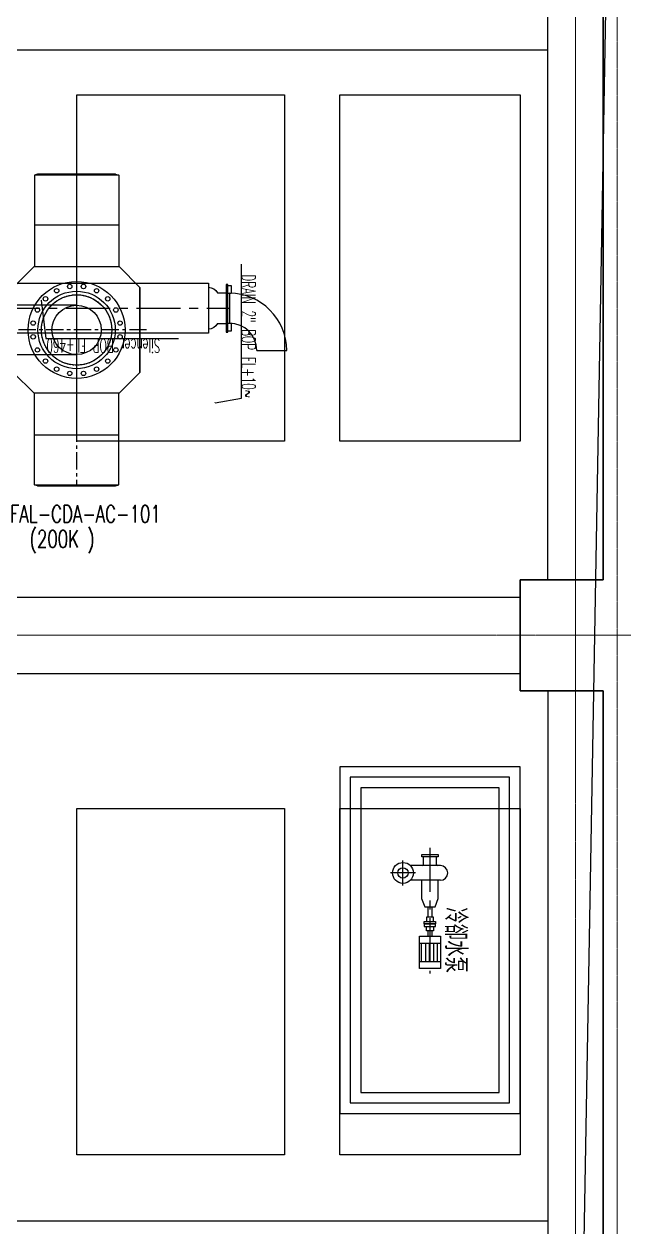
# Model space of a CAD drawing. Extents: x 0 to 160756, y 0 to 229247.
# Drawn here: x 68155 to 72485, y 90706 to 99386 of the extents above; entities that cross this region are included whole.
import ezdxf
from ezdxf.enums import TextEntityAlignment as Align
from ezdxf.xclip import XClip

# ---------------------------------------------------------------- set-up
doc = ezdxf.new("R2010")
doc.units = 0
doc.header["$LTSCALE"] = 10
doc.header["$XCLIPFRAME"] = 2
for name, pattern in [('H12設備棟3F$0$CENTERK3', [2.749, 2.5, -0.083, 0.083, -0.083]), ('H12設備棟3F$0$CENTERK5', [6.916, 6.667, -0.083, 0.083, -0.083]), ('H12設備棟3F$0$HIDDEN', [0.375, 0.25, -0.125]), ('XCM7P30CDA$0$CENTER', [50.8, 31.75, -6.35, 6.35, -6.35]), ('XCM7P30CDA$0$F22P2-CDA-07-C10-00$0$CENTER', [50.8, 31.75, -6.35, 6.35, -6.35]), ('XCM7P30CDA-200K$0$F22P2-CDA-07-C10-00$0$CENTER', [50.8, 31.75, -6.35, 6.35, -6.35]), ('XCM7Q30CDA-200K$0$CENTER', [50.8, 31.75, -6.35, 6.35, -6.35]), ('XCM7Q30CDA-200K$0$xCUP-L40-M03-HVAC-EQ$0$xCUP-L40-M03-HVAC-EQ$0$XCUP-L40-HVAC-EQ$0$CENTER', [2, 1.25, -0.25, 0.25, -0.25]), ('XCM7Q30CDA-200K$0$xCUP-L40-M03-HVAC-EQ$0$xCUP-L40-M03-HVAC-EQ$0$XCUP-L40-HVAC-EQ$0$HIDDEN', [0.2, 0.1, -0.1])]:
    doc.linetypes.add(name, pattern=pattern)
for name, color, linetype in [('H12設備棟3F$0$ARC-BEAM', 252, 'H12設備棟3F$0$HIDDEN'), ('H12設備棟3F$0$H-SIN', 252, 'H12設備棟3F$0$CENTERK5'), ('H12設備棟3F$0$K-SIN', 252, 'H12設備棟3F$0$CENTERK3'), ('H12設備棟3F$0$KABE1', 252, 'Continuous'), ('H12設備棟3F$0$\uf4c9\ue50a', 252, 'Continuous'), ('XCM7P30CDA$0$C.CDA.Silencer', 252, 'Continuous'), ('XCM7P30CDA$0$CCL', 252, 'XCM7P30CDA$0$CENTER'), ('XCM7P30CDA-200K$0$C.CDA.Silencer', 3, 'Continuous'), ('XCM7Q30CDA-200K$0$U-CDA-TXT', 4, 'Continuous'), ('XCM7Q30CDA-200K$0$UER-FUTUER', 9, 'Continuous'), ('XCM7Q30CDA-200K$0$xCUP-L40-M03-HVAC-EQ$0$xCUP-L40-M03-HVAC-EQ$0$XCUP-L40-HVAC-EQ$0$Center', 1, 'XCM7Q30CDA-200K$0$xCUP-L40-M03-HVAC-EQ$0$xCUP-L40-M03-HVAC-EQ$0$XCUP-L40-HVAC-EQ$0$CENTER')]:
    doc.layers.add(name, color=color, linetype=linetype)
doc.layers.add('H12設備棟3F$0$MENSEKI', color=252, linetype='Continuous', plot=False)
doc.layers.add('XCM7Q30CDA-200K$0$xCUP-L40-M03-HVAC-EQ$0$xCUP-L40-M03-HVAC-EQ$0$XCUP-L40-HVAC-EQ$0$XCUP-L40-HVAC-機房EQ$0$U-CDA-EQ', color=3, linetype='Continuous', lineweight=25)
doc.styles.add('XCM7P30CDA$0$F22P2-CDA-07-C10-00$0$Gas', font='txt.shx', dxfattribs={"width": 0.55, "bigfont": 'chineset.shx'})
doc.styles.add('XCM7P30CDA-200K$0$F22P2-CDA-07-C10-00$0$Gas', font='txt.shx', dxfattribs={"width": 0.55, "bigfont": 'chineset.shx'})
doc.styles.add('XCM7Q30CDA-200K$0$aa-txt', font='simplex.shx', dxfattribs={"width": 0.8, "bigfont": 'chineset.shx'})
doc.styles.add('XCM7Q30CDA-200K$0$CHINA', font='simplex.shx', dxfattribs={"width": 0.8, "bigfont": 'china.shx'})
doc.dimstyles.new('XCM7P30CDA$0$F22P2-CDA-07-C10-00$0$DIMx5', dxfattribs={"dimscale": 5, "dimtxt": 2, "dimasz": 0.5, "dimexe": 0.5, "dimexo": 0.25, "dimgap": 0.25, "dimtad": 1, "dimdec": 1, "dimtxsty": 'XCM7P30CDA$0$F22P2-CDA-07-C10-00$0$Gas', "dimblk": 'XCM7P30CDA$0$F22P2-CDA-07-C10-00$0$_Oblique', "dimcen": 2.5, "dimadec": 0, "dimazin": 0, "dimtfac": 1, "dimtdec": 1, "dimtmove": 0, "dimatfit": 3, "dimldrblk": 'XCM7P30CDA$0$F22P2-CDA-07-C10-00$0$_Oblique', "dimfxl": 1, "dimarcsym": 0})
doc.dimstyles.new('XCM7P30CDA-200K$0$F22P2-CDA-07-C10-00$0$DIMx5', dxfattribs={"dimscale": 5, "dimtxt": 2, "dimasz": 0.5, "dimexe": 0.5, "dimexo": 0.25, "dimgap": 0.25, "dimtad": 1, "dimdec": 1, "dimtxsty": 'XCM7P30CDA-200K$0$F22P2-CDA-07-C10-00$0$Gas', "dimblk": 'XCM7P30CDA-200K$0$F22P2-CDA-07-C10-00$0$_Oblique', "dimcen": 2.5, "dimadec": 0, "dimazin": 0, "dimtfac": 1, "dimtdec": 1, "dimtmove": 0, "dimatfit": 3, "dimldrblk": 'XCM7P30CDA-200K$0$F22P2-CDA-07-C10-00$0$_Oblique', "dimfxl": 1, "dimarcsym": 0})

# ---------------------------------------------------------------- blocks, each defined once
blk = doc.blocks.new('H12設備棟3F')
at = {"layer": 'H12設備棟3F$0$ARC-BEAM'}
for p, q in [((71935.2, 95375.3), (71935.2, 102225.3)), ((67835.2, 99200.3), (71935.2, 99200.3)), ((63535.2, 95250.3), (71735.2, 95250.3)), ((63535.2, 94700.3), (71735.2, 94700.3)), ((71935.2, 94575.3), (71935.2, 86525.3)), ((67835.2, 90750.3), (71935.2, 90750.3))]:
    blk.add_line(p, q, dxfattribs=at)
at = {"layer": 'H12設備棟3F$0$H-SIN', "lineweight": 5}
for p, q in [((72135.2, 61882.1), (72135.2, 107531.3)), ((31421.4, 94975.3), (81271.4, 94975.3))]:
    blk.add_line(p, q, dxfattribs=at)
at = {"layer": 'H12設備棟3F$0$K-SIN', "lineweight": 5}
blk.add_line((72435.2, 62779.5), (72435.2, 107531.3), dxfattribs=at)
at = {"layer": 'H12設備棟3F$0$KABE1', "linetype": 'Continuous', "lineweight": 30}
for p, q in [((72335.2, 103425.3), (72335.2, 95375.3)), ((71735.2, 95375.3), (72335.2, 95375.3)), ((71735.2, 94575.3), (71735.2, 95375.3)), ((72335.2, 94575.3), (71735.2, 94575.3)), ((72335.2, 94575.3), (72335.2, 86525.3))]:
    blk.add_line(p, q, dxfattribs=at)
at = {"layer": 'H12設備棟3F$0$MENSEKI'}
blk.add_lwpolyline([(72144, 87600.2), (72435.2, 104125.3)], dxfattribs=at)
at = {"layer": 'H12設備棟3F$0$\uf4c9\ue50a'}
for points in [[(70035.2, 96375.3), (68535.2, 96375.3), (68535.2, 98875.3), (70035.2, 98875.3)], [(71735.2, 96375.3), (70435.2, 96375.3), (70435.2, 98875.3), (71735.2, 98875.3)], [(70035.2, 91225.3), (68535.2, 91225.3), (68535.2, 93725.3), (70035.2, 93725.3)], [(71735.2, 91225.3), (70435.2, 91225.3), (70435.2, 93725.3), (71735.2, 93725.3)]]:
    blk.add_lwpolyline(points, close=True, dxfattribs=at)
blk = doc.blocks.new('XCM7P30CDA-200K$0$F22P2-CDA-07-C10-00$0$_Oblique')
at = {"color": 0, "linetype": 'ByBlock', "lineweight": -2}
blk.add_line((-0.5, -0.5), (0.5, 0.5), dxfattribs=at)
blk = doc.blocks.new('XCM7P30CDA-200K$0$F22P2-CDA-07-C10-00$0$FlangeSide-21.63x10KG')
for p, q in [((-2.2, 16.5), (-2.2, 10.815)), ((0, 16.5), (-2.2, 16.5)), ((0, 10.815), (-2.2, 10.815)), ((0, -16.5), (0, 16.5)), ((0, -10.815), (-2.2, -10.815)), ((-2.2, -10.815), (-2.2, -16.5)), ((-2.2, -16.5), (0, -16.5))]:
    blk.add_line(p, q)
blk = doc.blocks.new('XCM7P30CDA-200K$0$F22P2-CDA-07-C10-00$0$LRElbow-21.63')
at = {"color": 0, "linetype": 'ByBlock'}
for p, q in [((30.48, -10.815), (30.48, 10.815)), ((-10.815, -30.48), (10.815, -30.48))]:
    blk.add_line(p, q, dxfattribs=at)
for radius in [41.295, 19.665]:
    blk.add_arc((30.48, -30.48), radius, 90, 180, dxfattribs=at)
blk = doc.blocks.new('XCM7P30CDA-200K$0$F22P2-CDA-07-C10-00$0$silencer-C950')
at = {"color": 0, "linetype": 'ByBlock'}
for p, q in [((2108.2, 110.8), (2171.7, 110.8)), ((2108.2, -110.7), (2171.7, -110.7))]:
    blk.add_line(p, q, dxfattribs=at)
for points in [[(141.2, 180), (141.2, -180), (2043.2, -180), (2043.2, 180)], [(0, 114.5), (0, -114.5), (12.7, -114.5), (12.7, 114.5)], [(2184.4, 171.5), (2184.4, -171.5), (2171.7, -171.5), (2171.7, 171.5)], [(12.7, 50.8), (12.7, -50.8), (76.2, -50.8), (76.2, 50.8)]]:
    blk.add_lwpolyline(points, close=True, dxfattribs=at)
at = {"color": 8, "linetype": 'XCM7P30CDA-200K$0$F22P2-CDA-07-C10-00$0$CENTER'}
blk.add_lwpolyline([(0, 0), (2195.4, 0)], dxfattribs=at)
at = {"color": 0, "linetype": 'ByBlock'}
for centre, radius, start, end in [((278.4, -8.4), 210.6, 130.62935, 163.68765), ((2041, 75.8), 75.8, 27.50646, 88.32444), ((278.4, 8.4), 210.6, 196.31235, 229.37065), ((2041, -75.7), 75.8, 271.67556, 332.49354)]:
    blk.add_arc(centre, radius, start, end, dxfattribs=at)
at = {"color": 0, "linetype": 'ByBlock', "yscale": 10, "zscale": 10}
for name, p, xscale, rotation in [('XCM7P30CDA-200K$0$F22P2-CDA-07-C10-00$0$LRElbow-21.63', (2500.2, 0), -10, 270), ('XCM7P30CDA-200K$0$F22P2-CDA-07-C10-00$0$FlangeSide-21.63x10KG', (2184.4, 0), 10, 180)]:
    blk.add_blockref(name, p, dxfattribs=dict(at, xscale=xscale, rotation=rotation))
blk = doc.blocks.new('XCM7Q30CDA-200K$0$PUMP-EQ-3F-TEMP')
at = {"color": 0, "linetype": 'ByBlock'}
for p, q in [((71.5, 46.9), (16, 46.9)), ((80, 75.2), (80, -141.4)), ((186, 75.2), (186, -141.4)), ((452.6, 15.1), (378.6, 15.1)), ((589, 15.1), (551, 15.1)), ((639, -75.4), (639, 75.4)), ((772.4, 54.4), (639, 54.4)), ((639, 25.7), (772.4, 25.7)), ((772.4, -75.4), (772.4, 75.4)), ((71.5, -46.9), (16, -46.9)), ((378.6, -15.1), (452.6, -15.1)), ((551, -15.1), (589, -15.1)), ((772.4, -3), (639, -3)), ((639, -31.7), (772.4, -31.7)), ((772.4, -60.4), (639, -60.4))]:
    blk.add_line(p, q, dxfattribs=at)
at = {"color": 9, "linetype": 'XCM7Q30CDA-200K$0$CENTER'}
for p, q in [((-48.5, 0), (859.7, 0)), ((133, -105), (133, -285)), ((223, -195), (43, -195))]:
    blk.add_line(p, q, dxfattribs=at)
at = {"color": 0, "linetype": 'ByBlock'}
for points in [[(16, 59.7), (16, -59.7), (0, -59.7), (0, 59.7)], [(500.6, 41), (500.6, -41), (484.6, -41), (484.6, 41)], [(503, 41), (503, -41), (519, -41), (519, 41)], [(822.4, -75.4), (589, -75.4), (589, 75.4), (822.4, 75.4)]]:
    blk.add_lwpolyline(points, close=True, dxfattribs=at)
for points in [[(186, -60.3), (318.2, -60.3), (378.6, -37.7), (378.6, 37.7), (318.2, 60.3), (186, 60.3)], [(484.6, 25.6), (452.6, 25.6), (452.6, -25.6), (484.6, -25.6)], [(519, 25.6), (551, 25.6), (551, -25.6), (519, -25.6)]]:
    blk.add_lwpolyline(points, dxfattribs=at)
for radius in [75.4, 37.7]:
    blk.add_circle((133, -195), radius, dxfattribs=at)
for centre, radius, start, end in [((133, 75.2), 53, 0, 180), ((71.5, 55.5), 8.53, 270, 0), ((71.5, -55.5), 8.53, 0, 90)]:
    blk.add_arc(centre, radius, start, end, dxfattribs=at)
blk = doc.blocks.new('XCM7Q30CDA-200K$0$xCUP-L40-M03-HVAC-EQ$0$xCUP-L40-M03-HVAC-EQ$0$XCUP-L40-HVAC-EQ$0$Flange-50.80x150LB')
for centre, radius in [((0, 0), 35), ((0, 0), 27.94), ((-14.41, 28.29), 1.6), ((-4.97, 31.36), 1.6), ((4.97, 31.36), 1.6), ((14.41, 28.29), 1.6), ((0, 0), 25.4), ((-22.45, 22.45), 1.6), ((22.45, 22.45), 1.6), ((-28.29, 14.41), 1.6), ((28.29, 14.41), 1.6), ((-31.36, 4.97), 1.6), ((31.36, 4.97), 1.6), ((-31.36, -4.97), 1.6), ((31.36, -4.97), 1.6), ((-28.29, -14.41), 1.6), ((28.29, -14.41), 1.6), ((-22.45, -22.45), 1.6), ((22.45, -22.45), 1.6), ((-14.41, -28.29), 1.6), ((-4.97, -31.36), 1.6), ((4.97, -31.36), 1.6), ((14.41, -28.29), 1.6)]:
    blk.add_circle(centre, radius)
blk = doc.blocks.new('XCM7Q30CDA-200K$0$xCUP-L40-M03-HVAC-EQ$0$xCUP-L40-M03-HVAC-EQ$0$XCUP-L40-HVAC-EQ$0$IR-CDA-Inlet-Filter-Top01')
at = {"color": 0, "linetype": 'ByBlock'}
for p, q in [((-30.7, 45.7), (-45.7, 30.7)), ((-30.7, 45.7), (30.7, 45.7)), ((45.7, 30.7), (30.7, 45.7)), ((-112.39, 28.16), (-111.73, 30.49)), ((-112.39, 28.16), (-112.39, -28.16)), ((-111.73, 30.49), (-111.73, -30.49)), ((-111.73, 30.49), (-45.7, 30.49)), ((-75.87, -30.49), (-75.87, 30.35)), ((-45.7, -30.7), (-45.7, 30.7)), ((45.7, 30.7), (45.7, -30.7)), ((111.73, 30.49), (45.7, 30.49)), ((75.87, 30.49), (75.87, -30.35)), ((111.73, -30.49), (111.73, 30.49)), ((112.39, 28.16), (111.73, 30.49)), ((112.39, -28.16), (112.39, 28.16)), ((-112.39, -28.16), (-111.73, -30.49)), ((-111.73, -30.49), (-45.7, -30.49)), ((-45.7, -30.7), (-30.7, -45.7)), ((30.7, -45.7), (45.7, -30.7)), ((111.73, -30.49), (45.7, -30.49)), ((112.39, -28.16), (111.73, -30.49)), ((30.7, -45.7), (-30.7, -45.7)), ((-30.49, -111.73), (-30.49, -45.7)), ((30.49, -111.73), (30.49, -45.7)), ((30.49, -75.87), (-30.35, -75.87)), ((-30.49, -111.73), (30.49, -111.73)), ((-28.16, -112.39), (-30.49, -111.73)), ((-28.16, -112.39), (28.16, -112.39)), ((28.16, -112.39), (30.49, -111.73))]:
    blk.add_line(p, q, dxfattribs=at)
at = {"color": 8, "linetype": 'XCM7Q30CDA-200K$0$xCUP-L40-M03-HVAC-EQ$0$xCUP-L40-M03-HVAC-EQ$0$XCUP-L40-HVAC-EQ$0$HIDDEN'}
blk.add_circle((0, 0), 25.4, dxfattribs=at)
at = {"layer": 'XCM7Q30CDA-200K$0$xCUP-L40-M03-HVAC-EQ$0$xCUP-L40-M03-HVAC-EQ$0$XCUP-L40-HVAC-EQ$0$Center'}
for p, q in [((0, 50.56), (0, -120.57)), ((-111.73, 0), (111.73, 0))]:
    blk.add_line(p, q, dxfattribs=at)
blk = doc.blocks.new('XCM7Q30CDA-200K$0$xCUP-L40-M03-HVAC-EQ$0$xCUP-L40-M03-HVAC-EQ$0$XCUP-L40-HVAC-EQ$0$LRElbowUp-35.56')
for p, q in [((53.34, 17.78), (0, 17.78)), ((53.34, -17.78), (53.34, 17.78)), ((0, -17.78), (53.34, -17.78))]:
    blk.add_line(p, q)
blk.add_circle((0, 0), 17.78)
blk = doc.blocks.new('XCM7Q30CDA-200K$0$xCUP-L40-M03-HVAC-EQ$0$xCUP-L40-M03-HVAC-EQ$0$XCUP-L40-HVAC-EQ$0$C700')
at = {"color": 0, "linetype": 'ByBlock'}
for p, q in [((-633.4, -2962.9), (-783.4, -3112.9)), ((130.6, -3112.9), (-19.4, -2962.9)), ((-1450.4, -3138.3), (-1443.7, -3115)), ((-1443.7, -3115), (-783.4, -3115)), ((790.8, -3115), (130.6, -3115)), ((797.5, -3138.3), (790.8, -3115)), ((-1450.4, -3138.3), (-1450.4, -3701.4)), ((797.5, -3701.4), (797.5, -3138.3)), ((-1450.4, -3701.4), (-1443.7, -3724.8)), ((-1443.7, -3724.8), (-783.4, -3724.8)), ((-783.4, -3726.9), (-633.4, -3876.9)), ((-19.4, -3876.9), (130.6, -3726.9)), ((790.8, -3724.8), (130.6, -3724.8)), ((797.5, -3701.4), (790.8, -3724.8)), ((-633.4, -3876.9), (-19.4, -3876.9))]:
    blk.add_line(p, q, dxfattribs=at)
at = {"xscale": 10, "yscale": 10, "zscale": 10}
for name, rotation in [('XCM7Q30CDA-200K$0$xCUP-L40-M03-HVAC-EQ$0$xCUP-L40-M03-HVAC-EQ$0$XCUP-L40-HVAC-EQ$0$IR-CDA-Inlet-Filter-Top01', 179.9999999999999), ('XCM7Q30CDA-200K$0$xCUP-L40-M03-HVAC-EQ$0$xCUP-L40-M03-HVAC-EQ$0$XCUP-L40-HVAC-EQ$0$LRElbowUp-35.56', 89.99999999999999), ('XCM7Q30CDA-200K$0$xCUP-L40-M03-HVAC-EQ$0$xCUP-L40-M03-HVAC-EQ$0$XCUP-L40-HVAC-EQ$0$Flange-50.80x150LB', 89.99999999999999)]:
    blk.add_blockref(name, (-326.4, -3419.9), dxfattribs=dict(at, rotation=rotation))
blk = doc.blocks.new('XCM7Q30CDA-200K')
at = {"layer": 'XCM7Q30CDA-200K$0$UER-FUTUER'}
for points in [[(71735.2, 94025.3), (70435.2, 94025.3), (70435.2, 91525.3), (71735.2, 91525.3)], [(71660.2, 93950.3), (70510.2, 93950.3), (70510.2, 91600.3), (71660.2, 91600.3)], [(71585.2, 93875.3), (70585.2, 93875.3), (70585.2, 91675.3), (71585.2, 91675.3)]]:
    blk.add_lwpolyline(points, close=True, dxfattribs=at)
at = {"layer": 'XCM7Q30CDA-200K$0$UER-FUTUER', "rotation": 270}
blk.add_blockref('XCM7Q30CDA-200K$0$PUMP-EQ-3F-TEMP', (71085.2, 93393.3), dxfattribs=at)
at = {"layer": 'XCM7Q30CDA-200K$0$xCUP-L40-M03-HVAC-EQ$0$xCUP-L40-M03-HVAC-EQ$0$XCUP-L40-HVAC-EQ$0$XCUP-L40-HVAC-機房EQ$0$U-CDA-EQ', "rotation": 90}
blk.add_blockref('XCM7Q30CDA-200K$0$xCUP-L40-M03-HVAC-EQ$0$xCUP-L40-M03-HVAC-EQ$0$XCUP-L40-HVAC-EQ$0$C700', (65114.8, 97504.8), dxfattribs=at)
at = {"layer": 'XCM7Q30CDA-200K$0$U-CDA-TXT', "style": 'XCM7Q30CDA-200K$0$aa-txt', "width": 0.7}
blk.add_text('FAL-CDA-AC-101', height=125, dxfattribs=at).set_placement((68054.3, 95788.1))
blk.add_text('(200K )', height=125, dxfattribs=at).set_placement((68430.4, 95661.7), align=Align.MIDDLE)
at = {"layer": 'XCM7Q30CDA-200K$0$UER-FUTUER', "style": 'XCM7Q30CDA-200K$0$CHINA', "width": 0.8}
blk.add_text('冷卻水泵', height=156, rotation=270, dxfattribs=at).set_placement((71193.5, 92775.3), align=Align.CENTER)
blk = doc.blocks.new('XCM7P30CDA$0$A$C9a307472')
at = {"layer": 'XCM7P30CDA$0$CCL'}
blk.add_line((47850, -8197.4), (47850, 27548.6), dxfattribs=at)
blk = doc.blocks.new('XCM7P30CDA$0$F22P2-CDA-07-C10-00$0$_Oblique')
at = {"color": 0, "linetype": 'ByBlock', "lineweight": -2}
blk.add_line((-0.5, -0.5), (0.5, 0.5), dxfattribs=at)
blk = doc.blocks.new('XCM7P30CDA$0$F22P2-CDA-07-C10-00$0$FlangeSide-21.63x10KG')
for p, q in [((-2.2, 16.5), (-2.2, 10.815)), ((0, 16.5), (-2.2, 16.5)), ((0, 10.815), (-2.2, 10.815)), ((0, -16.5), (0, 16.5)), ((0, -10.815), (-2.2, -10.815)), ((-2.2, -10.815), (-2.2, -16.5)), ((-2.2, -16.5), (0, -16.5))]:
    blk.add_line(p, q)
blk = doc.blocks.new('XCM7P30CDA$0$F22P2-CDA-07-C10-00$0$LRElbow-21.63')
at = {"color": 0, "linetype": 'ByBlock'}
for p, q in [((30.48, -10.815), (30.48, 10.815)), ((-10.815, -30.48), (10.815, -30.48))]:
    blk.add_line(p, q, dxfattribs=at)
for radius in [41.295, 19.665]:
    blk.add_arc((30.48, -30.48), radius, 90, 180, dxfattribs=at)
blk = doc.blocks.new('XCM7P30CDA$0$F22P2-CDA-07-C10-00$0$silencer-C950')
at = {"color": 0, "linetype": 'ByBlock'}
for p, q in [((2108.2, 110.8), (2171.7, 110.8)), ((2108.2, -110.7), (2171.7, -110.7))]:
    blk.add_line(p, q, dxfattribs=at)
for points in [[(141.2, 180), (141.2, -180), (2043.2, -180), (2043.2, 180)], [(0, 114.5), (0, -114.5), (12.7, -114.5), (12.7, 114.5)], [(2184.4, 171.5), (2184.4, -171.5), (2171.7, -171.5), (2171.7, 171.5)], [(12.7, 50.8), (12.7, -50.8), (76.2, -50.8), (76.2, 50.8)]]:
    blk.add_lwpolyline(points, close=True, dxfattribs=at)
at = {"color": 8, "linetype": 'XCM7P30CDA$0$F22P2-CDA-07-C10-00$0$CENTER'}
blk.add_lwpolyline([(0, 0), (2195.4, 0)], dxfattribs=at)
at = {"color": 0, "linetype": 'ByBlock'}
for centre, radius, start, end in [((278.4, -8.4), 210.6, 130.62935, 163.68765), ((2041, 75.8), 75.8, 27.50646, 88.32444), ((278.4, 8.4), 210.6, 196.31235, 229.37065), ((2041, -75.7), 75.8, 271.67556, 332.49354)]:
    blk.add_arc(centre, radius, start, end, dxfattribs=at)
at = {"color": 0, "linetype": 'ByBlock', "yscale": 10, "zscale": 10}
for name, p, xscale, rotation in [('XCM7P30CDA$0$F22P2-CDA-07-C10-00$0$LRElbow-21.63', (2500.2, 0), -10, 270), ('XCM7P30CDA$0$F22P2-CDA-07-C10-00$0$FlangeSide-21.63x10KG', (2184.4, 0), 10, 180)]:
    blk.add_blockref(name, p, dxfattribs=dict(at, xscale=xscale, rotation=rotation))
blk = doc.blocks.new('XCM7P30CDA-200K')
at = {"layer": 'XCM7P30CDA-200K$0$C.CDA.Silencer', "linetype": 'ByBlock', "xscale": -1, "rotation": 180}
blk.add_blockref('XCM7P30CDA-200K$0$F22P2-CDA-07-C10-00$0$silencer-C950', (67442.7, 97335.1), dxfattribs=at)
at = {"layer": 'XCM7P30CDA-200K$0$C.CDA.Silencer', "linetype": 'ByBlock', "char_height": 100, "attachment_point": 9, "style": 'XCM7P30CDA-200K$0$F22P2-CDA-07-C10-00$0$Gas'}
for s, insert, rotation in [('DRAIN 2" BOP FL+10~', (69726.3, 96689.8), 270), ('Silencer BOP FL+460', (68316.9, 97114.5), 180)]:
    blk.add_mtext(s, dxfattribs=dict(at, insert=insert, rotation=rotation))
at = {"layer": 'XCM7P30CDA-200K$0$C.CDA.Silencer', "linetype": 'ByBlock', "annotation_type": 0, "has_hookline": 1, "hookline_direction": 1}
for points, text_width, horizontal_direction in [([(69534.1, 96652.3), (69725, 96686), (69725, 96688.5)], 962.5, (0, -1, 0)), ([(68279.4, 97392.3), (68313.2, 97115.7), (68315.7, 97115.7)], 953.3, (-1, 0, 0))]:
    blk.add_leader(points, dimstyle='XCM7P30CDA-200K$0$F22P2-CDA-07-C10-00$0$DIMx5', dxfattribs=dict(at, text_width=text_width, horizontal_direction=horizontal_direction))
blk = doc.blocks.new('XCM7P30CDA')
at = {"color": 4}
ref = blk.add_blockref('XCM7P30CDA$0$A$C9a307472', (24285.2, 95852.5), dxfattribs=at)
XClip(ref).set_block_clipping_path([(28505.8252583833, 11204.571428573), (50624.999999999, 21456.3991779214)])
at = {"layer": 'XCM7P30CDA$0$C.CDA.Silencer', "linetype": 'ByBlock', "xscale": -1, "rotation": 180}
blk.add_blockref('XCM7P30CDA$0$F22P2-CDA-07-C10-00$0$silencer-C950', (67442.7, 97335.1), dxfattribs=at)
at = {"layer": 'XCM7P30CDA$0$C.CDA.Silencer', "linetype": 'ByBlock', "char_height": 100, "attachment_point": 9, "style": 'XCM7P30CDA$0$F22P2-CDA-07-C10-00$0$Gas'}
for s, insert, rotation in [('DRAIN 2" BOP FL+10~', (69726.3, 96689.8), 270), ('Silencer BOP FL+460', (68316.9, 97114.5), 180)]:
    blk.add_mtext(s, dxfattribs=dict(at, insert=insert, rotation=rotation))
at = {"layer": 'XCM7P30CDA$0$C.CDA.Silencer', "linetype": 'ByBlock', "annotation_type": 0, "has_hookline": 1, "hookline_direction": 1}
for points, text_width, horizontal_direction in [([(69534.1, 96652.3), (69725, 96686), (69725, 96688.5)], 962.5, (0, -1, 0)), ([(68279.4, 97392.3), (68313.2, 97115.7), (68315.7, 97115.7)], 953.3, (-1, 0, 0))]:
    blk.add_leader(points, dimstyle='XCM7P30CDA$0$F22P2-CDA-07-C10-00$0$DIMx5', dxfattribs=dict(at, text_width=text_width, horizontal_direction=horizontal_direction))

msp = doc.modelspace()

# ---------------------------------------------------------------- block references
for name in ['XCM7P30CDA', 'XCM7P30CDA-200K', 'XCM7Q30CDA-200K']:
    msp.add_blockref(name, (0, 0))
ref = msp.add_blockref('H12設備棟3F', (0, 0))
XClip(ref).set_block_clipping_path([(52480.8428845762, 60066.8604644329), (84559.6547477046, 105824.4625800119)])

doc.saveas('drawing.dxf')
